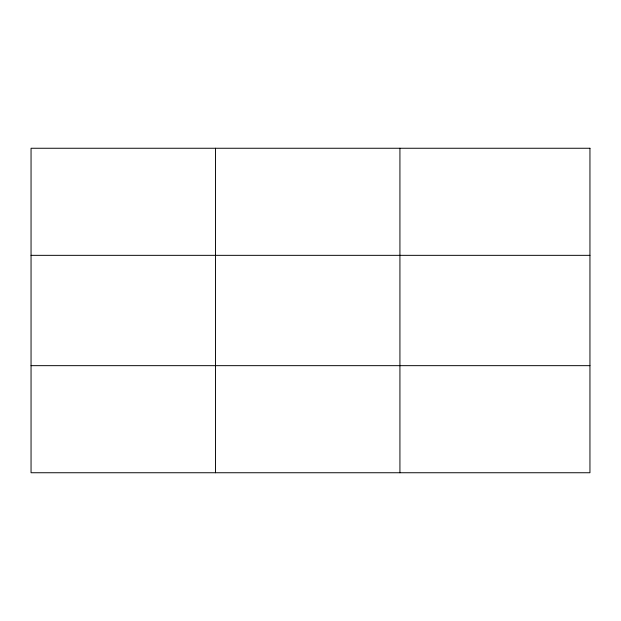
<?xml version="1.0" encoding="UTF-8"?>
<svg xmlns="http://www.w3.org/2000/svg" width="621" height="621" viewBox="0 0 621 621"><rect width="100%" height="100%" fill="white"/><g stroke="black" fill="none" stroke-linecap="round" stroke-linejoin="round"><path stroke-width="0.93" d="M215.487 472.744L215.487 148.256M399.924 472.744L399.924 148.256M31.05 255.34L589.95 255.34M31.05 365.66L589.95 365.66M589.95 148.256L589.95 472.744L31.05 472.744L31.05 148.256L589.95 148.256"/></g></svg>
